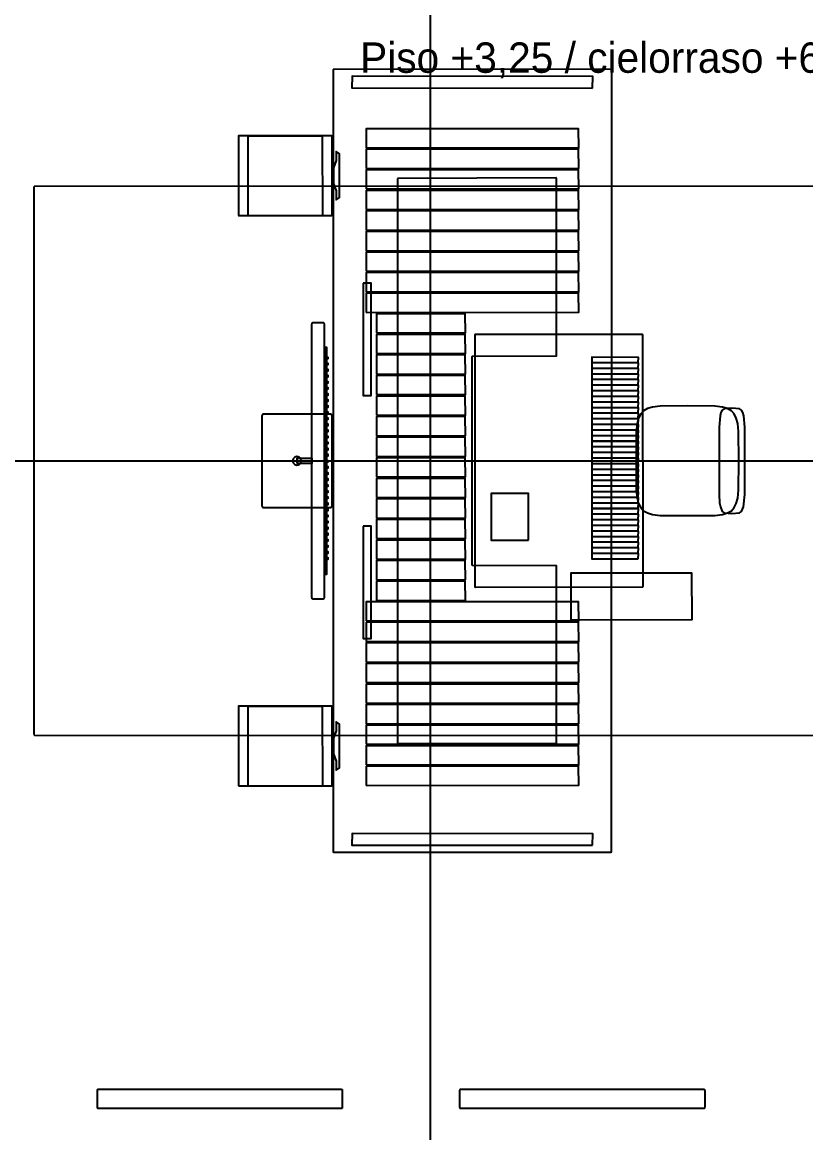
# Model space of a CAD drawing. Header units: metres. Extents: x 132.4 to 143.6, y -13.7 to 1.5.
# Drawn here: x 136.255 to 139.606, y -5.875 to -1.123 of the extents above; entities that cross this region are included whole.
import ezdxf

# ---------------------------------------------------------------- set-up
doc = ezdxf.new("R2010")
doc.units = ezdxf.units.M
for name, color, linetype in [('CORTE', 7, 'Continuous'), ('EJES', 3, 'Continuous'), ('TEXTOS', 7, 'Continuous'), ('VISTA', 8, 'Continuous')]:
    doc.layers.add(name, color=color, linetype=linetype)

msp = doc.modelspace()

# ---------------------------------------------------------------- linework, layer by layer
at = {"layer": 'CORTE'}
msp.add_lwpolyline([(137.4253, -2.9826), (137.421, -2.9844), (137.4173, -2.9873), (137.4144, -2.991), (137.4126, -2.9953), (137.412, -3), (137.4126, -3.0047), (137.4144, -3.009), (137.4173, -3.0127), (137.421, -3.0156), (137.4253, -3.0174), (137.43, -3.018), (137.4347, -3.0174), (137.439, -3.0156), (137.4427, -3.0127), (137.4456, -3.009), (137.4474, -3.0047), (137.448, -3), (137.4474, -2.9953), (137.4456, -2.991), (137.4427, -2.9873), (137.439, -2.9844), (137.4347, -2.9826), (137.43, -2.982), (137.4253, -2.9826)], close=True, dxfattribs=at)
at = {"layer": 'EJES'}
for p, q in [((138, 0.5), (138, -13.7)), ((132.5, -3), (142.6, -3))]:
    msp.add_line(p, q, dxfattribs=at)
at = {"layer": 'VISTA'}
for points in [[(137.5881, -4.675), (138.7719, -4.675), (138.7757, -4.673), (138.7765, -1.3298), (138.7746, -1.3259), (137.5881, -1.325), (137.5843, -1.327), (137.5843, -4.673), (137.5881, -4.675)], [(138.694, -1.405), (138.695, -1.356), (137.666, -1.355), (137.6653, -1.4047), (138.694, -1.405)], [(137.1804, -1.6104), (137.1803, -1.6105), (137.1802, -1.6107), (137.18, -1.6111), (137.18, -1.7373), (137.18, -1.9489), (137.1801, -1.9491), (137.1803, -1.9495), (137.1803, -1.9496), (137.1804, -1.9497), (137.1805, -1.9497), (137.1806, -1.9498), (137.181, -1.9499), (137.1815, -1.95), (137.3298, -1.95), (137.5785, -1.95), (137.5788, -1.9499), (137.5794, -1.9498), (137.5794, -1.9497), (137.5796, -1.9497), (137.5797, -1.9496), (137.5797, -1.9495), (137.5799, -1.9491), (137.58, -1.9489), (137.58, -1.7373), (137.58, -1.6111), (137.5798, -1.6107), (137.5797, -1.6105), (137.5796, -1.6104), (137.5796, -1.6103), (137.5794, -1.6103), (137.5794, -1.6102), (137.5788, -1.6101), (137.5785, -1.61), (137.3298, -1.61), (137.1815, -1.61), (137.181, -1.6101), (137.1806, -1.6102), (137.1805, -1.6103), (137.1804, -1.6103), (137.1804, -1.6104)], [(137.2217, -1.6107), (137.22, -1.6117), (137.2203, -1.9493), (137.2207, -1.9483), (137.2217, -1.95), (137.5393, -1.9497), (137.5383, -1.9493), (137.54, -1.9483), (137.5397, -1.6107), (137.2217, -1.6107)], [(137.7256, -1.661), (138.635, -1.6604), (138.6344, -1.579), (137.7256, -1.5792), (137.7256, -1.661)], [(137.586, -1.814), (137.598, -1.8449), (137.598, -1.883), (137.612, -1.8737), (137.612, -1.6863), (137.598, -1.677), (137.598, -1.7151), (137.586, -1.746), (137.586, -1.814)], [(137.7256, -1.749), (138.635, -1.7484), (138.6344, -1.667), (137.7256, -1.6672), (137.7256, -1.749)], [(137.7256, -1.837), (138.635, -1.8364), (138.6344, -1.755), (137.7256, -1.7552), (137.7256, -1.837)], [(137.86, -1.7919), (137.86, -4.2081), (137.862, -4.21), (138.538, -4.21), (138.54, -4.2081), (138.54, -3.4494), (138.181, -3.4484), (138.1786, -3.446), (138.1786, -2.554), (138.181, -2.5516), (138.54, -2.5506), (138.54, -1.7919), (138.538, -1.79), (137.86, -1.7919)], [(136.305, -4.1705), (136.3069, -4.1742), (140.0505, -4.175), (140.0542, -4.1731), (140.055, -1.8295), (140.0531, -1.8258), (136.3095, -1.825), (136.305, -1.8295), (136.305, -4.1705)], [(137.7256, -1.925), (138.635, -1.9244), (138.6344, -1.843), (137.7256, -1.8432), (137.7256, -1.925)], [(137.7256, -2.013), (138.635, -2.0124), (138.6344, -1.931), (137.7256, -1.9312), (137.7256, -2.013)], [(137.7256, -2.101), (138.635, -2.1004), (138.6344, -2.019), (137.7256, -2.0192), (137.7256, -2.101)], [(137.7256, -2.189), (138.635, -2.1884), (138.6344, -2.107), (137.7256, -2.1072), (137.7256, -2.189)], [(137.7256, -2.277), (138.635, -2.2764), (138.6344, -2.195), (137.7256, -2.1952), (137.7256, -2.277)], [(137.7125, -2.24), (137.7125, -2.72), (137.7475, -2.72), (137.7475, -2.24), (137.7125, -2.24)], [(137.7256, -2.365), (138.635, -2.3644), (138.6344, -2.283), (137.7256, -2.2832), (137.7256, -2.365)], [(137.7706, -2.453), (138.15, -2.4524), (138.1494, -2.371), (137.7706, -2.3712), (137.7706, -2.453)], [(137.4935, -2.4118), (137.4933, -2.4121), (137.4929, -2.4137), (137.4925, -2.4149), (137.4925, -3.0646), (137.4925, -3.5851), (137.493, -3.5867), (137.4933, -3.5879), (137.4936, -3.5883), (137.4938, -3.5886), (137.4941, -3.5889), (137.4944, -3.5891), (137.4958, -3.5896), (137.497, -3.59), (137.5225, -3.59), (137.543, -3.59), (137.5444, -3.5895), (137.5456, -3.5891), (137.5459, -3.5888), (137.5462, -3.5886), (137.5464, -3.5883), (137.5467, -3.5879), (137.547, -3.5867), (137.5475, -3.5851), (137.5475, -3.0646), (137.5475, -2.4149), (137.5471, -2.4137), (137.5467, -2.4121), (137.5465, -2.4118), (137.5462, -2.4114), (137.5459, -2.4112), (137.5456, -2.4109), (137.5444, -2.4105), (137.543, -2.41), (137.5225, -2.41), (137.497, -2.41), (137.4958, -2.4104), (137.4944, -2.4109), (137.4941, -2.4111), (137.4938, -2.4114), (137.4935, -2.4118)], [(137.7706, -2.541), (138.15, -2.5404), (138.1494, -2.459), (137.7706, -2.4592), (137.7706, -2.541)], [(138.1906, -3.5387), (138.1909, -3.5391), (138.1913, -3.5394), (138.193, -3.54), (138.9087, -3.5394), (138.9091, -3.5391), (138.9094, -3.5387), (138.91, -3.537), (138.9094, -2.4613), (138.9091, -2.4609), (138.9087, -2.4606), (138.907, -2.46), (138.193, -2.46), (138.1909, -2.4609), (138.1906, -3.5387)], [(138.1915, -2.4615), (138.1909, -2.4615), (138.1909, -2.4609), (138.1915, -2.4615)], [(138.9085, -2.4615), (138.9085, -2.4609), (138.9091, -2.4609), (138.9085, -2.4615)], [(137.557, -3.485), (137.557, -2.515), (137.549, -2.515), (137.549, -3.485), (137.557, -3.485)], [(137.557, -3.485), (137.557, -2.515), (137.549, -2.515), (137.549, -3.485), (137.557, -3.485)], [(137.549, -2.515), (137.549, -3.485), (137.557, -3.485), (137.557, -2.515), (137.549, -2.515)], [(137.5565, -2.5575), (137.5565, -2.5625), (137.5635, -2.5625), (137.5635, -2.5575), (137.5565, -2.5575)], [(137.7706, -2.629), (138.15, -2.6284), (138.1494, -2.547), (137.7706, -2.5472), (137.7706, -2.629)], [(138.889, -2.5793), (138.89, -2.5577), (138.691, -2.5568), (138.6903, -2.579), (138.889, -2.5793)], [(137.5565, -2.5835), (137.5565, -2.5885), (137.5635, -2.5885), (137.5635, -2.5835), (137.5565, -2.5835)], [(137.5565, -2.6095), (137.5565, -2.6145), (137.5635, -2.6145), (137.5635, -2.6095), (137.5565, -2.6095)], [(138.889, -2.6033), (138.89, -2.5817), (138.691, -2.5808), (138.6903, -2.603), (138.889, -2.6033)], [(138.889, -2.6273), (138.89, -2.6058), (138.691, -2.6048), (138.6903, -2.627), (138.889, -2.6273)], [(137.5565, -2.6355), (137.5565, -2.6405), (137.5635, -2.6405), (137.5635, -2.6355), (137.5565, -2.6355)], [(137.7706, -2.717), (138.15, -2.7164), (138.1494, -2.635), (137.7706, -2.6352), (137.7706, -2.717)], [(138.889, -2.6513), (138.89, -2.6298), (138.691, -2.6288), (138.6903, -2.651), (138.889, -2.6513)], [(138.889, -2.6753), (138.89, -2.6538), (138.691, -2.6528), (138.6903, -2.675), (138.889, -2.6753)], [(137.5565, -2.6615), (137.5565, -2.6665), (137.5635, -2.6665), (137.5635, -2.6615), (137.5565, -2.6615)], [(137.5565, -2.6875), (137.5565, -2.6925), (137.5635, -2.6925), (137.5635, -2.6875), (137.5565, -2.6875)], [(138.889, -2.6993), (138.89, -2.6778), (138.691, -2.6768), (138.6903, -2.699), (138.889, -2.6993)], [(138.889, -2.7233), (138.89, -2.7018), (138.691, -2.7008), (138.6903, -2.723), (138.889, -2.7233)], [(137.5565, -2.7135), (137.5565, -2.7185), (137.5635, -2.7185), (137.5635, -2.7135), (137.5565, -2.7135)], [(137.5565, -2.7395), (137.5565, -2.7445), (137.5635, -2.7445), (137.5635, -2.7395), (137.5565, -2.7395)], [(137.7706, -2.805), (138.15, -2.8044), (138.1494, -2.723), (137.7706, -2.7232), (137.7706, -2.805)], [(138.889, -2.7473), (138.89, -2.7258), (138.691, -2.7247), (138.6903, -2.747), (138.889, -2.7473)], [(138.889, -2.7713), (138.89, -2.7498), (138.691, -2.7487), (138.6903, -2.771), (138.889, -2.7713)], [(137.287, -3.2), (137.573, -3.2), (137.5779, -3.198), (137.58, -3.193), (137.58, -2.807), (137.5779, -2.802), (137.573, -2.8), (137.287, -2.8), (137.2821, -2.802), (137.28, -2.807), (137.28, -3.193), (137.2821, -3.198), (137.287, -3.2)], [(137.5565, -2.7655), (137.5565, -2.7705), (137.5635, -2.7705), (137.5635, -2.7655), (137.5565, -2.7655)], [(137.5565, -2.7915), (137.5565, -2.7965), (137.5635, -2.7965), (137.5635, -2.7915), (137.5565, -2.7915)], [(138.889, -2.7952), (138.89, -2.7738), (138.691, -2.7727), (138.6903, -2.795), (138.889, -2.7952)], [(138.889, -2.8192), (138.89, -2.7978), (138.691, -2.7967), (138.6903, -2.819), (138.889, -2.8192)], [(138.9124, -3.2135), (138.9286, -3.2231), (138.9505, -3.2298), (138.9829, -3.2337), (139.2171, -3.2337), (139.2495, -3.2298), (139.2714, -3.2231), (139.2876, -3.2135), (139.2999, -3.2004), (139.3089, -3.1831), (139.3151, -3.1597), (139.3188, -3.1251), (139.32, -3), (139.3188, -2.8749), (139.3151, -2.8403), (139.3089, -2.8169), (139.2999, -2.7996), (139.2876, -2.7865), (139.2714, -2.7769), (139.2495, -2.7702), (139.2171, -2.7663), (139.1, -2.765), (138.9829, -2.7663), (138.9505, -2.7702), (138.9286, -2.7769), (138.9124, -2.7865), (138.9001, -2.7996), (138.8911, -2.8169), (138.8849, -2.8403), (138.8812, -2.8749), (138.8812, -3.1251), (138.8849, -3.1597), (138.8911, -3.1831), (138.9001, -3.2004), (138.9124, -3.2135)], [(139.2352, -3.1437), (139.2374, -3.1803), (139.2408, -3.1976), (139.2485, -3.2168), (139.2575, -3.2229), (139.2902, -3.225), (139.3225, -3.2229), (139.331, -3.2168), (139.3396, -3.1976), (139.345, -3.1437), (139.345, -2.8563), (139.3404, -2.8079), (139.3368, -2.7935), (139.3315, -2.7832), (139.3224, -2.7771), (139.2898, -2.775), (139.2575, -2.7771), (139.249, -2.7832), (139.2433, -2.7935), (139.2393, -2.8079), (139.2352, -2.8563), (139.2352, -3.1437)], [(137.5565, -2.8175), (137.5565, -2.8225), (137.5635, -2.8225), (137.5635, -2.8175), (137.5565, -2.8175)], [(137.5565, -2.8435), (137.5565, -2.8485), (137.5635, -2.8485), (137.5635, -2.8435), (137.5565, -2.8435)], [(137.7706, -2.893), (138.15, -2.8924), (138.1494, -2.811), (137.7706, -2.8112), (137.7706, -2.893)], [(138.889, -2.8432), (138.89, -2.8218), (138.691, -2.8207), (138.6903, -2.843), (138.889, -2.8432)], [(138.889, -2.8672), (138.89, -2.8457), (138.691, -2.8447), (138.6903, -2.867), (138.889, -2.8672)], [(137.5565, -2.8695), (137.5565, -2.8745), (137.5635, -2.8745), (137.5635, -2.8695), (137.5565, -2.8695)], [(137.5565, -2.8955), (137.5565, -2.9005), (137.5635, -2.9005), (137.5635, -2.8955), (137.5565, -2.8955)], [(138.889, -2.8912), (138.89, -2.8697), (138.691, -2.8687), (138.6903, -2.891), (138.889, -2.8912)], [(138.889, -2.9152), (138.89, -2.8937), (138.691, -2.8927), (138.6903, -2.915), (138.889, -2.9152)], [(137.5565, -2.9215), (137.5565, -2.9265), (137.5635, -2.9265), (137.5635, -2.9215), (137.5565, -2.9215)], [(137.7706, -2.981), (138.15, -2.9804), (138.1494, -2.899), (137.7706, -2.8992), (137.7706, -2.981)], [(138.889, -2.9392), (138.89, -2.9177), (138.691, -2.9167), (138.6903, -2.939), (138.889, -2.9392)], [(138.889, -2.9632), (138.89, -2.9417), (138.691, -2.9407), (138.6903, -2.963), (138.889, -2.9632)], [(137.43, -3.0098), (137.495, -3.0098), (137.495, -2.9902), (137.43, -2.9902), (137.43, -3.0098)], [(137.5565, -2.9475), (137.5565, -2.9525), (137.5635, -2.9525), (137.5635, -2.9475), (137.5565, -2.9475)], [(137.5565, -2.9735), (137.5565, -2.9785), (137.5635, -2.9785), (137.5635, -2.9735), (137.5565, -2.9735)], [(137.7706, -3.069), (138.15, -3.0684), (138.1494, -2.987), (137.7706, -2.9872), (137.7706, -3.069)], [(138.889, -2.9872), (138.89, -2.9657), (138.691, -2.9647), (138.6903, -2.987), (138.889, -2.9872)], [(138.889, -3.0112), (138.89, -2.9897), (138.691, -2.9888), (138.6903, -3.011), (138.889, -3.0112)], [(137.5565, -2.9995), (137.5565, -3.0045), (137.5635, -3.0045), (137.5635, -2.9995), (137.5565, -2.9995)], [(137.5565, -3.0255), (137.5565, -3.0305), (137.5635, -3.0305), (137.5635, -3.0255), (137.5565, -3.0255)], [(138.889, -3.0353), (138.89, -3.0137), (138.691, -3.0128), (138.6903, -3.035), (138.889, -3.0353)], [(138.889, -3.0593), (138.89, -3.0377), (138.691, -3.0368), (138.6903, -3.059), (138.889, -3.0593)], [(139.1, -3), (139.1, -3), (139.1, -3), (139.1, -3)], [(137.5565, -3.0515), (137.5565, -3.0565), (137.5635, -3.0565), (137.5635, -3.0515), (137.5565, -3.0515)], [(137.5565, -3.0775), (137.5565, -3.0825), (137.5635, -3.0825), (137.5635, -3.0775), (137.5565, -3.0775)], [(137.7706, -3.157), (138.15, -3.1564), (138.1494, -3.075), (137.7706, -3.0752), (137.7706, -3.157)], [(138.889, -3.0833), (138.89, -3.0617), (138.691, -3.0608), (138.6903, -3.083), (138.889, -3.0833)], [(138.889, -3.1073), (138.89, -3.0857), (138.691, -3.0848), (138.6903, -3.107), (138.889, -3.1073)], [(137.5565, -3.1035), (137.5565, -3.1085), (137.5635, -3.1085), (137.5635, -3.1035), (137.5565, -3.1035)], [(137.5565, -3.1295), (137.5565, -3.1345), (137.5635, -3.1345), (137.5635, -3.1295), (137.5565, -3.1295)], [(138.889, -3.1313), (138.89, -3.1098), (138.691, -3.1088), (138.6903, -3.131), (138.889, -3.1313)], [(138.889, -3.1553), (138.89, -3.1338), (138.691, -3.1328), (138.6903, -3.155), (138.889, -3.1553)], [(137.5565, -3.1555), (137.5565, -3.1605), (137.5635, -3.1605), (137.5635, -3.1555), (137.5565, -3.1555)], [(137.5565, -3.1815), (137.5565, -3.1865), (137.5635, -3.1865), (137.5635, -3.1815), (137.5565, -3.1815)], [(137.7706, -3.245), (138.15, -3.2444), (138.1494, -3.163), (137.7706, -3.1632), (137.7706, -3.245)], [(138.4197, -3.3397), (138.4197, -3.1403), (138.2603, -3.1403), (138.2603, -3.3397), (138.4197, -3.3397)], [(138.889, -3.1793), (138.89, -3.1578), (138.691, -3.1568), (138.6903, -3.179), (138.889, -3.1793)], [(138.889, -3.2033), (138.89, -3.1818), (138.691, -3.1808), (138.6903, -3.203), (138.889, -3.2033)], [(137.5565, -3.2075), (137.5565, -3.2125), (137.5635, -3.2125), (137.5635, -3.2075), (137.5565, -3.2075)], [(138.889, -3.2273), (138.89, -3.2058), (138.691, -3.2048), (138.6903, -3.227), (138.889, -3.2273)], [(138.889, -3.2513), (138.89, -3.2298), (138.691, -3.2287), (138.6903, -3.251), (138.889, -3.2513)], [(137.5565, -3.2335), (137.5565, -3.2385), (137.5635, -3.2385), (137.5635, -3.2335), (137.5565, -3.2335)], [(137.5565, -3.2595), (137.5565, -3.2645), (137.5635, -3.2645), (137.5635, -3.2595), (137.5565, -3.2595)], [(137.7706, -3.333), (138.15, -3.3324), (138.1494, -3.251), (137.7706, -3.2512), (137.7706, -3.333)], [(138.889, -3.2753), (138.89, -3.2538), (138.691, -3.2527), (138.6903, -3.275), (138.889, -3.2753)], [(138.889, -3.2992), (138.89, -3.2778), (138.691, -3.2767), (138.6903, -3.299), (138.889, -3.2992)], [(137.5565, -3.2855), (137.5565, -3.2905), (137.5635, -3.2905), (137.5635, -3.2855), (137.5565, -3.2855)], [(137.5565, -3.3115), (137.5565, -3.3165), (137.5635, -3.3165), (137.5635, -3.3115), (137.5565, -3.3115)], [(137.7125, -3.28), (137.7125, -3.76), (137.7475, -3.76), (137.7475, -3.28), (137.7125, -3.28)], [(138.889, -3.3232), (138.89, -3.3018), (138.691, -3.3007), (138.6903, -3.323), (138.889, -3.3232)], [(138.889, -3.3472), (138.89, -3.3258), (138.691, -3.3247), (138.6903, -3.347), (138.889, -3.3472)], [(137.5565, -3.3375), (137.5565, -3.3425), (137.5635, -3.3425), (137.5635, -3.3375), (137.5565, -3.3375)], [(137.5565, -3.3635), (137.5565, -3.3685), (137.5635, -3.3685), (137.5635, -3.3635), (137.5565, -3.3635)], [(137.7706, -3.421), (138.15, -3.4204), (138.1494, -3.339), (137.7706, -3.3392), (137.7706, -3.421)], [(138.889, -3.3712), (138.89, -3.3497), (138.691, -3.3487), (138.6903, -3.371), (138.889, -3.3712)], [(138.889, -3.3952), (138.89, -3.3737), (138.691, -3.3727), (138.6903, -3.395), (138.889, -3.3952)], [(137.5565, -3.3895), (137.5565, -3.3945), (137.5635, -3.3945), (137.5635, -3.3895), (137.5565, -3.3895)], [(137.5565, -3.4155), (137.5565, -3.4205), (137.5635, -3.4205), (137.5635, -3.4155), (137.5565, -3.4155)], [(138.889, -3.4192), (138.89, -3.3977), (138.691, -3.3967), (138.6903, -3.419), (138.889, -3.4192)], [(137.7706, -3.509), (138.15, -3.5084), (138.1494, -3.427), (137.7706, -3.4272), (137.7706, -3.509)], [(137.7706, -3.597), (138.15, -3.5964), (138.1494, -3.515), (137.7706, -3.5152), (137.7706, -3.597)], [(138.6007, -3.6797), (139.1197, -3.6793), (139.1193, -3.4803), (138.6007, -3.4803), (138.6007, -3.6797)], [(138.1915, -3.5385), (138.1915, -3.5391), (138.1909, -3.5391), (138.1915, -3.5385)], [(138.9085, -3.5385), (138.9091, -3.5385), (138.9091, -3.5391), (138.9085, -3.5385)], [(137.7256, -3.685), (138.635, -3.6844), (138.6344, -3.603), (137.7256, -3.6032), (137.7256, -3.685)], [(137.7256, -3.773), (138.635, -3.7724), (138.6344, -3.691), (137.7256, -3.6912), (137.7256, -3.773)], [(137.7256, -3.861), (138.635, -3.8604), (138.6344, -3.779), (137.7256, -3.7792), (137.7256, -3.861)], [(137.7256, -3.949), (138.635, -3.9484), (138.6344, -3.867), (137.7256, -3.8672), (137.7256, -3.949)], [(137.7256, -4.037), (138.635, -4.0364), (138.6344, -3.955), (137.7256, -3.9552), (137.7256, -4.037)], [(137.1804, -4.0504), (137.1803, -4.0505), (137.1802, -4.0507), (137.18, -4.0511), (137.18, -4.1773), (137.18, -4.3889), (137.1801, -4.3891), (137.1803, -4.3895), (137.1803, -4.3896), (137.1804, -4.3897), (137.1805, -4.3897), (137.1806, -4.3898), (137.181, -4.3899), (137.1815, -4.39), (137.3298, -4.39), (137.5785, -4.39), (137.5788, -4.3899), (137.5794, -4.3898), (137.5794, -4.3897), (137.5796, -4.3897), (137.5797, -4.3896), (137.5797, -4.3895), (137.5799, -4.3891), (137.58, -4.3889), (137.58, -4.1773), (137.58, -4.0511), (137.5798, -4.0507), (137.5797, -4.0505), (137.5796, -4.0504), (137.5796, -4.0503), (137.5794, -4.0502), (137.5794, -4.0502), (137.5788, -4.0501), (137.5785, -4.05), (137.3298, -4.05), (137.1815, -4.05), (137.181, -4.0501), (137.1806, -4.0502), (137.1805, -4.0503), (137.1804, -4.0503), (137.1804, -4.0504)], [(137.2217, -4.0507), (137.22, -4.0517), (137.2203, -4.3893), (137.2207, -4.3883), (137.2217, -4.39), (137.5393, -4.3897), (137.5383, -4.3893), (137.54, -4.3883), (137.5397, -4.0507), (137.2217, -4.0507)], [(137.7256, -4.125), (138.635, -4.1244), (138.6344, -4.043), (137.7256, -4.0432), (137.7256, -4.125)], [(137.586, -4.254), (137.598, -4.2849), (137.598, -4.323), (137.612, -4.3137), (137.612, -4.1263), (137.598, -4.117), (137.598, -4.1551), (137.586, -4.186), (137.586, -4.254)], [(137.7256, -4.213), (138.635, -4.2124), (138.6344, -4.131), (137.7256, -4.1312), (137.7256, -4.213)], [(137.7256, -4.301), (138.635, -4.3004), (138.6344, -4.219), (137.7256, -4.2192), (137.7256, -4.301)], [(137.7256, -4.389), (138.635, -4.3884), (138.6344, -4.307), (137.7256, -4.3072), (137.7256, -4.389)], [(138.694, -4.645), (138.695, -4.596), (137.666, -4.595), (137.6653, -4.6447), (138.694, -4.645)], [(136.5759, -5.6918), (136.5758, -5.6919), (136.5752, -5.6939), (136.575, -5.6945), (136.575, -5.7493), (136.575, -5.7655), (136.5756, -5.7675), (136.5758, -5.7681), (136.5762, -5.7686), (136.5763, -5.7687), (136.5768, -5.7691), (136.5769, -5.7692), (136.5789, -5.7698), (136.5795, -5.77), (137.3829, -5.77), (137.6205, -5.77), (137.6225, -5.7694), (137.6231, -5.7692), (137.6236, -5.7688), (137.6237, -5.7687), (137.6238, -5.7686), (137.6242, -5.7681), (137.6244, -5.7675), (137.625, -5.7655), (137.625, -5.7493), (137.625, -5.6945), (137.6248, -5.6939), (137.6242, -5.6919), (137.6241, -5.6918), (137.6237, -5.6913), (137.6236, -5.6912), (137.6231, -5.6908), (137.6225, -5.6906), (137.6205, -5.69), (137.3829, -5.69), (136.5795, -5.69), (136.5789, -5.6902), (136.5769, -5.6908), (136.5768, -5.6909), (136.5763, -5.6913), (136.5759, -5.6918)], [(138.1259, -5.6918), (138.1258, -5.6919), (138.1252, -5.6939), (138.125, -5.6945), (138.125, -5.7493), (138.125, -5.7655), (138.1256, -5.7675), (138.1258, -5.7681), (138.1262, -5.7686), (138.1263, -5.7687), (138.1268, -5.7691), (138.1269, -5.7692), (138.1289, -5.7698), (138.1295, -5.77), (138.9329, -5.77), (139.1705, -5.77), (139.1725, -5.7694), (139.1731, -5.7692), (139.1735, -5.7688), (139.1737, -5.7687), (139.1738, -5.7686), (139.1742, -5.7681), (139.1744, -5.7675), (139.175, -5.7655), (139.175, -5.7493), (139.175, -5.6945), (139.1748, -5.6939), (139.1742, -5.6919), (139.1741, -5.6918), (139.1737, -5.6913), (139.1735, -5.6912), (139.1731, -5.6908), (139.1725, -5.6906), (139.1705, -5.69), (138.9329, -5.69), (138.1295, -5.69), (138.1289, -5.6902), (138.1269, -5.6908), (138.1268, -5.6909), (138.1263, -5.6913), (138.1259, -5.6918)]]:
    msp.add_lwpolyline(points, close=True, dxfattribs=at)

# ---------------------------------------------------------------- texts
at = {"layer": 'TEXTOS'}
msp.add_text('Piso +3,25 / cielorraso +6,45', height=0.13, dxfattribs=at).set_placement((137.7, -1.34))

doc.saveas('drawing.dxf')
